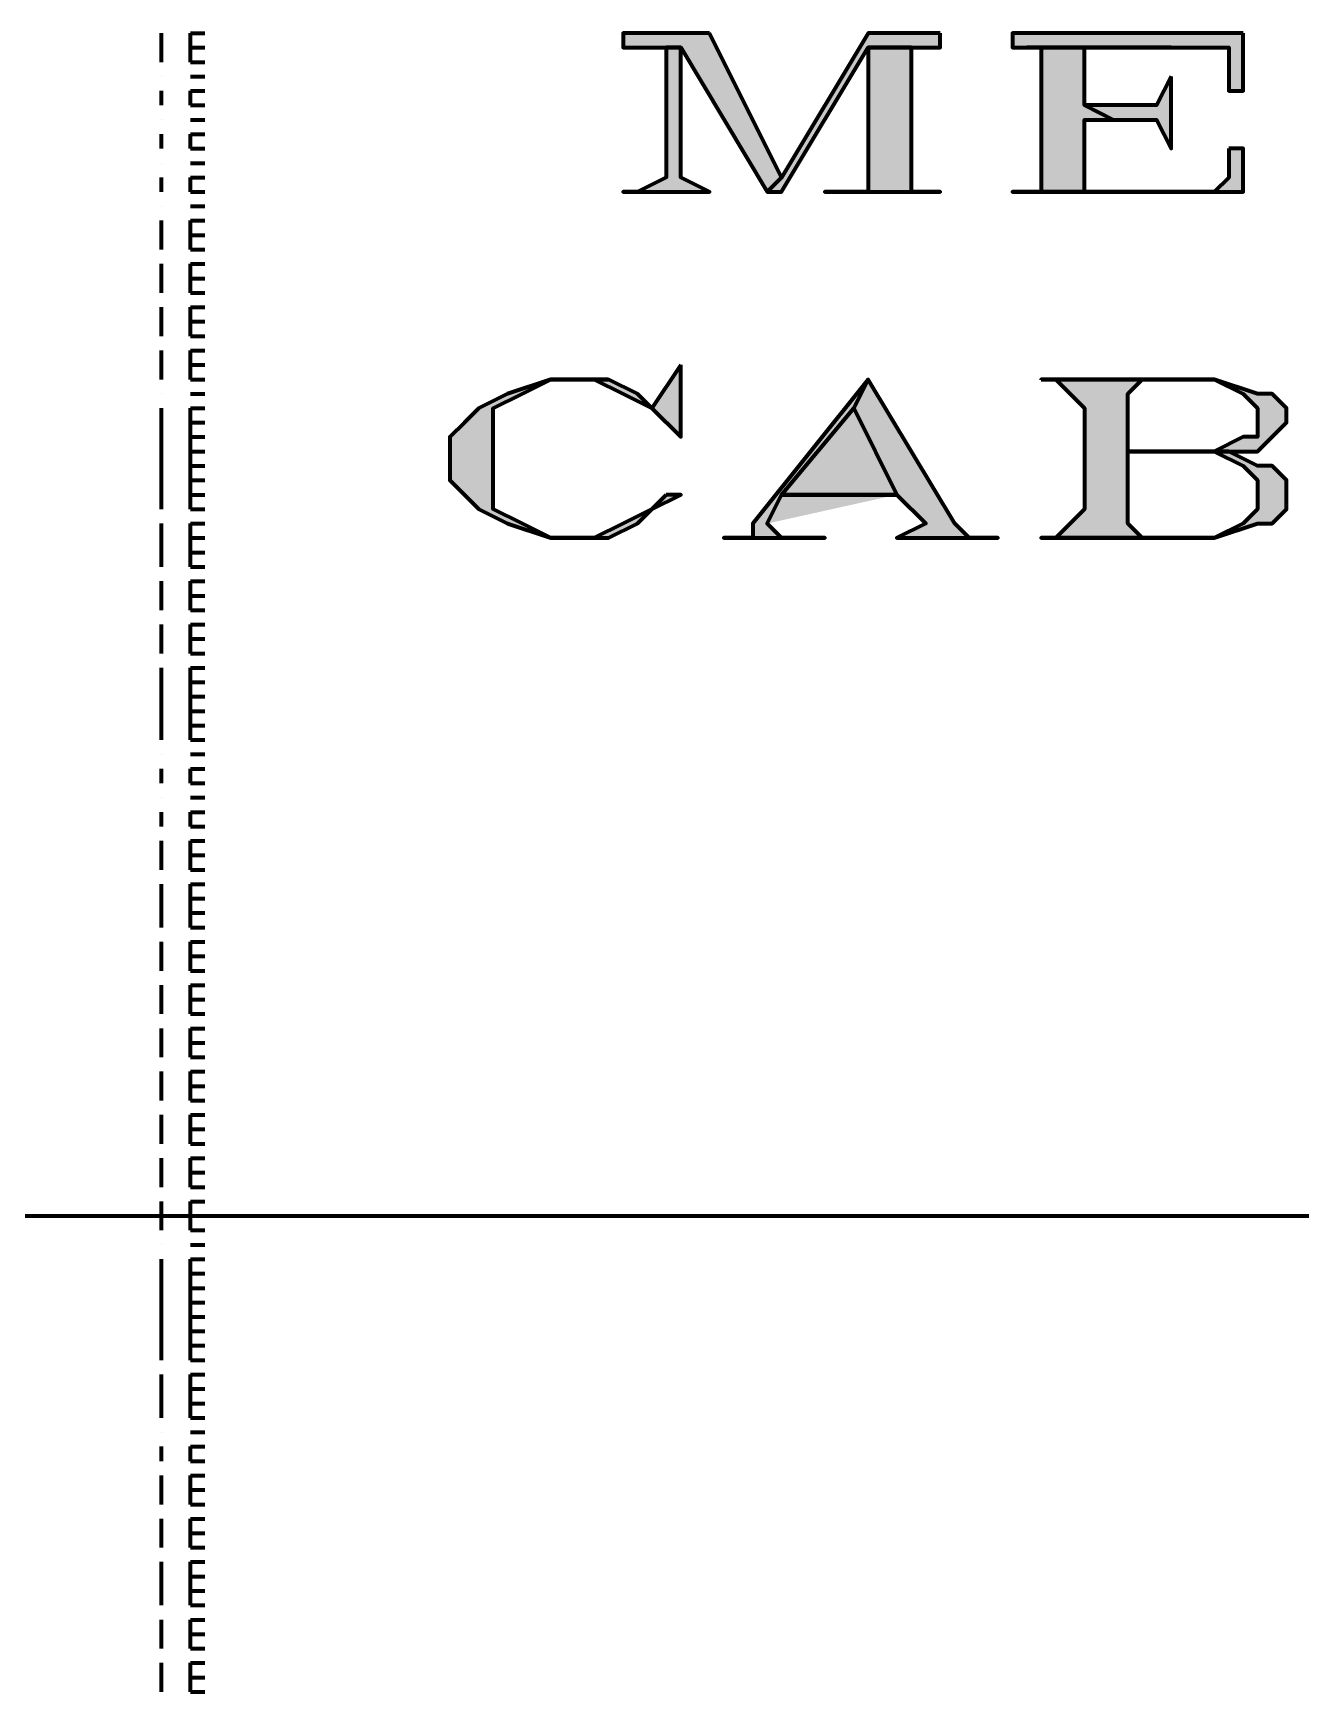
# Model space of a CAD drawing. Header units: inches. Extents: x 16 to 776, y 37 to 575.
# Drawn here: x 613.35 to 628, y 373.17 to 392.33 of the extents above; entities that cross this region are included whole.
import ezdxf

# ---------------------------------------------------------------- set-up
doc = ezdxf.new("R2010")
doc.units = ezdxf.units.IN
doc.header["$MEASUREMENT"] = 0
doc.layers.add('H', color=7, linetype='CONTINUOUS', lineweight=100)
doc.layers.add('P', color=250, linetype='CONTINUOUS', lineweight=100)

msp = doc.modelspace()

# ---------------------------------------------------------------- hatches: boundary and pattern name
at = {"layer": 'H', "linetype": 'Continuous'}
for points in [[(621.167, 392.333), (620.167, 392.333), (620.167, 392.167), (620.333, 392.167), (620.667, 392.167), (620.833, 392.167), (621.833, 390.5), (622, 390.667)], [(620.667, 392.167), (620.667, 390.667), (620.333, 390.5), (620.167, 390.5), (621.167, 390.5), (620.833, 390.667), (620.833, 392.167)], [(623.833, 392.333), (623, 392.333), (622, 390.667), (621.833, 390.5), (622, 390.5), (623, 392.167), (623.5, 392.167), (623.833, 392.167)], [(623.5, 392.167), (623, 392.167), (623, 390.667), (623, 390.5), (622.667, 390.5), (622.5, 390.5), (623.833, 390.5), (623.5, 390.5), (623.5, 390.667), (623.5, 392)], [(627.333, 392.333), (624.667, 392.333), (624.667, 392.167), (624.833, 392.167), (626.5, 392.167), (627, 392.167), (627.167, 392.167), (627.167, 392), (627.167, 391.667), (627.333, 391.667)], [(624.833, 392.167), (625, 392.167), (625, 392), (625, 390.667), (625, 390.5), (624.833, 390.5), (625.833, 390.5), (625.5, 390.5), (625.5, 390.667), (625.5, 391.333), (625.833, 391.333), (625.5, 391.5), (625.5, 392), (625.5, 392.167), (625.833, 392.167), (626.5, 392.167)], [(626.5, 391.833), (626.333, 391.5), (625.833, 391.5), (625.5, 391.5), (625.833, 391.333), (626.333, 391.333), (626.5, 391)], [(627.167, 391), (627.167, 390.667), (627, 390.5), (626.5, 390.5), (625.833, 390.5), (624.833, 390.5), (624.667, 390.5), (627.333, 390.5), (627.333, 391)], [(620, 388.333), (619.333, 388.333), (618.833, 388.167), (618.5, 388), (618.333, 387.833), (618.167, 387.667), (618.167, 387.167), (618.333, 387), (618.5, 386.833), (618.833, 386.667), (619.333, 386.5), (619, 386.667), (618.667, 386.833), (618.667, 387.167), (618.667, 387.667), (618.667, 388), (619, 388.167), (619.333, 388.333), (619.833, 388.333)], [(620, 388.333), (619.833, 388.333), (620.167, 388.167), (620.5, 388), (620.333, 388.167)], [(620.833, 388.5), (620.5, 388), (620.833, 387.667)], [(625, 388.333), (625.167, 388.333), (627, 388.333), (627.333, 388.167), (627.5, 388), (627.5, 387.667), (627.333, 387.667), (627, 387.5), (626, 387.5), (627.167, 387.5), (627.5, 387.5), (627.667, 387.667), (627.833, 387.833), (627.833, 388), (627.667, 388.167), (627.5, 388.167), (627, 388.333)], [(625.167, 388.333), (625.333, 388.167), (625.5, 388), (625.5, 386.833), (625.333, 386.667), (625.167, 386.5), (626.167, 386.5), (626, 386.667), (626, 386.833), (626, 387.5), (627, 387.5), (627.167, 387.5), (626, 387.5), (626, 388), (626, 388.167), (626.167, 388.333), (627, 388.333)], [(627.167, 387.5), (627, 387.5), (627.333, 387.333), (627.5, 387.167), (627.5, 386.833), (627.333, 386.667), (627, 386.5), (626.167, 386.5), (625.167, 386.5), (625, 386.5), (627, 386.5), (627.5, 386.667), (627.667, 386.667), (627.833, 386.833), (627.833, 387.167), (627.667, 387.333), (627.5, 387.333)], [(620.667, 387), (620.5, 386.833), (620.167, 386.667), (619.833, 386.5), (619.333, 386.5), (620, 386.5), (620.333, 386.667), (620.5, 386.833), (620.833, 387)]]:
    msp.add_hatch(color=0, dxfattribs=at).paths.add_polyline_path(points)
h = msp.add_hatch(color=0, dxfattribs=at)
edge = h.paths.add_edge_path()
edge.add_line((623, 388.333), (621.667, 386.667))
edge.add_line((621.667, 386.667), (621.667, 386.5))
edge.add_line((621.667, 386.5), (621.333, 386.5))
edge.add_line((621.333, 386.5), (622.5, 386.5))
edge.add_line((622.5, 386.5), (622, 386.5))
edge.add_line((622, 386.5), (621.833, 386.667))
edge.add_line((621.833, 386.667), (623.333, 387))
edge.add_line((623.333, 387), (622, 387))
edge.add_line((622, 387), (622.833, 388))
h = msp.add_hatch(color=0, dxfattribs=at)
edge = h.paths.add_edge_path()
edge.add_line((623, 388.333), (622.833, 388))
edge.add_line((622.833, 388), (622, 387))
edge.add_line((622, 387), (623.333, 387))
edge.add_line((623.333, 387), (623.667, 386.667))
edge.add_line((623.667, 386.667), (623.333, 386.5))
edge.add_line((623.333, 386.5), (624.5, 386.5))
edge.add_line((624.5, 386.5), (624.167, 386.5))
edge.add_line((624.167, 386.5), (624, 386.667))

# ---------------------------------------------------------------- linework, layer by layer
at = {"layer": 'P', "color": 0, "linetype": 'Continuous'}
for points in [[(614.833, 392.167), (614.833, 392.333)], [(614.833, 392.333), (614.833, 392.333)], [(614.833, 392.333), (614.833, 392.333)], [(614.833, 392.333), (614.833, 392.333)], [(614.833, 392), (614.833, 392.167)], [(614.833, 392.167), (614.833, 392.167)], [(615.167, 392.167), (615.167, 392.333)], [(615.167, 392.333), (615.333, 392.333)], [(615.167, 392.333), (615.333, 392.333)], [(615.167, 392.333), (615.333, 392.333)], [(615.167, 392), (615.167, 392.167)], [(615.167, 392.167), (615.333, 392.167)], [(621.167, 392.333), (620.167, 392.333), (620.167, 392.167), (620.333, 392.167), (620.667, 392.167), (620.833, 392.167), (621.833, 390.5), (622, 390.667), (621.167, 392.333)], [(620.667, 392.167), (620.667, 390.667), (620.333, 390.5), (620.167, 390.5), (620.167, 390.5), (621.167, 390.5), (621.167, 390.5), (621.167, 390.5), (620.833, 390.667), (620.833, 392.167), (620.667, 392.167)], [(623.833, 392.333), (623, 392.333), (622, 390.667), (621.833, 390.5), (622, 390.5), (623, 392.167), (623.5, 392.167), (623.833, 392.167), (623.833, 392.167), (623.833, 392.333)], [(623.5, 392.167), (623, 392.167), (623, 390.667), (623, 390.5), (622.667, 390.5), (622.5, 390.5), (622.5, 390.5), (623.833, 390.5), (623.833, 390.5), (623.833, 390.5), (623.5, 390.5), (623.5, 390.667), (623.5, 392), (623.5, 392.167)], [(627.333, 392.333), (624.667, 392.333), (624.667, 392.167), (624.833, 392.167), (626.5, 392.167), (627, 392.167), (627.167, 392.167), (627.167, 392), (627.167, 391.667), (627.333, 391.667), (627.333, 392.333)], [(624.833, 392.167), (625, 392.167), (625, 392), (625, 390.667), (625, 390.5), (624.833, 390.5), (625.833, 390.5), (625.5, 390.5), (625.5, 390.667), (625.5, 391.333), (625.833, 391.333), (625.5, 391.5), (625.5, 392), (625.5, 392.167), (625.833, 392.167), (626.5, 392.167), (624.833, 392.167)], [(614.833, 392), (614.833, 392)], [(614.833, 392), (614.833, 392)], [(614.833, 392), (614.833, 392)], [(615.167, 392), (615.333, 392)], [(615.167, 392), (615.167, 392)], [(615.167, 392), (615.333, 392)], [(614.833, 391.833), (614.833, 391.833)], [(614.833, 391.833), (614.833, 391.833)], [(615.167, 391.833), (615.333, 391.833)], [(615.167, 391.833), (615.333, 391.833)], [(626.5, 391.833), (626.333, 391.5), (626.333, 391.5), (625.833, 391.5), (625.5, 391.5), (625.833, 391.333), (626.333, 391.333), (626.333, 391.333), (626.5, 391), (626.5, 391.833)], [(614.833, 391.5), (614.833, 391.667)], [(614.833, 391.667), (614.833, 391.667)], [(615.167, 391.5), (615.167, 391.667)], [(615.167, 391.667), (615.333, 391.667)], [(614.833, 391.5), (614.833, 391.5)], [(614.833, 391.5), (614.833, 391.5)], [(614.833, 391.5), (614.833, 391.5)], [(615.167, 391.5), (615.333, 391.5)], [(615.167, 391.5), (615.167, 391.5)], [(615.167, 391.5), (615.333, 391.5)], [(614.833, 391.333), (614.833, 391.333)], [(614.833, 391.333), (614.833, 391.333)], [(615.167, 391.333), (615.333, 391.333)], [(615.167, 391.333), (615.333, 391.333)], [(614.833, 391), (614.833, 391.167)], [(614.833, 391.167), (614.833, 391.167)], [(615.167, 391), (615.167, 391.167)], [(615.167, 391.167), (615.333, 391.167)], [(614.833, 391), (614.833, 391)], [(614.833, 391), (614.833, 391)], [(614.833, 391), (614.833, 391)], [(614.833, 390.833), (614.833, 390.833)], [(614.833, 390.833), (614.833, 390.833)], [(615.167, 391), (615.333, 391)], [(615.167, 391), (615.167, 391)], [(615.167, 391), (615.333, 391)], [(615.167, 390.833), (615.333, 390.833)], [(615.167, 390.833), (615.333, 390.833)], [(627.167, 391), (627.167, 390.667), (627.167, 390.667), (627, 390.5), (626.5, 390.5), (625.833, 390.5), (624.833, 390.5), (624.667, 390.5), (624.667, 390.5), (627.333, 390.5), (627.333, 391), (627.167, 391)], [(614.833, 390.5), (614.833, 390.667)], [(614.833, 390.667), (614.833, 390.667)], [(614.833, 390.667), (614.833, 390.667)], [(614.833, 390.667), (614.833, 390.667)], [(615.167, 390.5), (615.167, 390.667)], [(615.167, 390.667), (615.333, 390.667)], [(615.167, 390.667), (615.167, 390.667)], [(615.167, 390.667), (615.333, 390.667)], [(614.833, 390.5), (614.833, 390.5)], [(615.167, 390.5), (615.333, 390.5)], [(614.833, 390.333), (614.833, 390.333)], [(614.833, 390.333), (614.833, 390.333)], [(615.167, 390.333), (615.333, 390.333)], [(615.167, 390.333), (615.333, 390.333)], [(614.833, 390), (614.833, 390.167)], [(614.833, 390.167), (614.833, 390.167)], [(614.833, 390.167), (614.833, 390.167)], [(614.833, 390.167), (614.833, 390.167)], [(615.167, 390), (615.167, 390.167)], [(615.167, 390.167), (615.333, 390.167)], [(615.167, 390.167), (615.333, 390.167)], [(615.167, 390.167), (615.333, 390.167)], [(614.833, 389.833), (614.833, 390)], [(614.833, 390), (614.833, 390)], [(615.167, 389.833), (615.167, 390)], [(615.167, 390), (615.333, 390)], [(614.833, 389.833), (614.833, 389.833)], [(614.833, 389.833), (614.833, 389.833)], [(614.833, 389.833), (614.833, 389.833)], [(614.833, 389.5), (614.833, 389.667)], [(614.833, 389.667), (614.833, 389.667)], [(615.167, 389.833), (615.333, 389.833)], [(615.167, 389.833), (615.167, 389.833)], [(615.167, 389.833), (615.333, 389.833)], [(615.167, 389.5), (615.167, 389.667)], [(615.167, 389.667), (615.333, 389.667)], [(614.833, 389.333), (614.833, 389.5)], [(614.833, 389.5), (614.833, 389.5)], [(615.167, 389.333), (615.167, 389.5)], [(615.167, 389.5), (615.333, 389.5)], [(614.833, 389.333), (614.833, 389.333)], [(614.833, 389.333), (614.833, 389.333)], [(614.833, 389.333), (614.833, 389.333)], [(615.167, 389.333), (615.333, 389.333)], [(615.167, 389.333), (615.167, 389.333)], [(615.167, 389.333), (615.333, 389.333)], [(614.833, 389), (614.833, 389.167)], [(614.833, 389.167), (614.833, 389.167)], [(615.167, 389), (615.167, 389.167)], [(615.167, 389.167), (615.333, 389.167)], [(614.833, 388.833), (614.833, 389)], [(614.833, 389), (614.833, 389)], [(614.833, 389), (614.833, 389)], [(614.833, 389), (614.833, 389)], [(615.167, 388.833), (615.167, 389)], [(615.167, 389), (615.333, 389)], [(615.167, 389), (615.167, 389)], [(615.167, 389), (615.333, 389)], [(614.833, 388.833), (614.833, 388.833)], [(615.167, 388.833), (615.333, 388.833)], [(614.833, 388.5), (614.833, 388.667)], [(614.833, 388.667), (614.833, 388.667)], [(615.167, 388.5), (615.167, 388.667)], [(615.167, 388.667), (615.333, 388.667)], [(614.833, 388.333), (614.833, 388.5)], [(614.833, 388.5), (614.833, 388.5)], [(614.833, 388.5), (614.833, 388.5)], [(614.833, 388.5), (614.833, 388.5)], [(614.833, 388.333), (614.833, 388.333)], [(615.167, 388.333), (615.167, 388.5)], [(615.167, 388.5), (615.333, 388.5)], [(615.167, 388.5), (615.167, 388.5)], [(615.167, 388.5), (615.333, 388.5)], [(615.167, 388.333), (615.333, 388.333)], [(620, 388.333), (619.333, 388.333), (618.833, 388.167), (618.5, 388), (618.333, 387.833), (618.167, 387.667), (618.167, 387.167), (618.333, 387), (618.5, 386.833), (618.833, 386.667), (619.333, 386.5), (619.333, 386.5), (619, 386.667), (618.667, 386.833), (618.667, 387.167), (618.667, 387.667), (618.667, 388), (619, 388.167), (619.333, 388.333), (619.833, 388.333), (620, 388.333)], [(620, 388.333), (619.833, 388.333), (620.167, 388.167), (620.5, 388), (620.5, 388), (620.333, 388.167), (620, 388.333)], [(620.833, 388.5), (620.5, 388), (620.5, 388), (620.833, 387.667), (620.833, 388.5)], [(623, 388.333), (623, 388.333), (621.667, 386.667), (621.667, 386.5), (621.333, 386.5), (621.333, 386.5), (622.5, 386.5), (622.5, 386.5), (622, 386.5), (621.833, 386.667), (622, 387), (623.333, 387), (622, 387), (622.833, 388), (623, 388.333)], [(623, 388.333), (622.833, 388), (623.333, 387), (622, 387), (623.333, 387), (623.667, 386.667), (623.667, 386.667), (623.333, 386.5), (623.333, 386.5), (623.333, 386.5), (624.5, 386.5), (624.5, 386.5), (624.167, 386.5), (624, 386.667), (623, 388.333)], [(625, 388.333), (625, 388.333), (625.167, 388.333), (627, 388.333), (627.333, 388.167), (627.5, 388), (627.5, 387.667), (627.333, 387.667), (627, 387.5), (626, 387.5), (627.167, 387.5), (627.5, 387.5), (627.667, 387.667), (627.833, 387.833), (627.833, 388), (627.667, 388.167), (627.5, 388.167), (627, 388.333), (625, 388.333)], [(625.167, 388.333), (625.333, 388.167), (625.5, 388), (625.5, 386.833), (625.333, 386.667), (625.167, 386.5), (626.167, 386.5), (626, 386.667), (626, 386.833), (626, 387.5), (627, 387.5), (627.167, 387.5), (626, 387.5), (626, 388), (626, 388.167), (626.167, 388.333), (627, 388.333), (625.167, 388.333)], [(614.833, 388.167), (614.833, 388.167)], [(614.833, 388.167), (614.833, 388.167)], [(615.167, 388.167), (615.333, 388.167)], [(615.167, 388.167), (615.333, 388.167)], [(614.833, 387.833), (614.833, 388)], [(614.833, 388), (614.833, 388)], [(614.833, 388), (614.833, 388)], [(614.833, 388), (614.833, 388)], [(615.167, 387.833), (615.167, 388)], [(615.167, 388), (615.333, 388)], [(615.167, 388), (615.167, 388)], [(615.167, 388), (615.333, 388)], [(614.833, 387.667), (614.833, 387.833)], [(614.833, 387.833), (614.833, 387.833)], [(615.167, 387.667), (615.167, 387.833)], [(615.167, 387.833), (615.333, 387.833)], [(614.833, 387.5), (614.833, 387.667)], [(614.833, 387.667), (614.833, 387.667)], [(614.833, 387.667), (614.833, 387.667)], [(615.167, 387.5), (615.167, 387.667)], [(615.167, 387.667), (615.333, 387.667)], [(615.167, 387.667), (615.333, 387.667)], [(614.833, 387.333), (614.833, 387.5)], [(614.833, 387.5), (614.833, 387.5)], [(615.167, 387.333), (615.167, 387.5)], [(615.167, 387.5), (615.333, 387.5)], [(627.167, 387.5), (627, 387.5), (627.333, 387.333), (627.5, 387.167), (627.5, 386.833), (627.333, 386.667), (627, 386.5), (626.167, 386.5), (625.167, 386.5), (625, 386.5), (625, 386.5), (627, 386.5), (627.5, 386.667), (627.667, 386.667), (627.833, 386.833), (627.833, 387.167), (627.667, 387.333), (627.5, 387.333), (627.167, 387.5)], [(614.833, 387.167), (614.833, 387.333)], [(614.833, 387.333), (614.833, 387.333)], [(615.167, 387.167), (615.167, 387.333)], [(615.167, 387.333), (615.333, 387.333)], [(614.833, 387), (614.833, 387.167)], [(614.833, 387.167), (614.833, 387.167)], [(614.833, 387.167), (614.833, 387.167)], [(614.833, 386.833), (614.833, 387)], [(614.833, 387), (614.833, 387)], [(615.167, 387), (615.167, 387.167)], [(615.167, 387.167), (615.333, 387.167)], [(615.167, 387.167), (615.333, 387.167)], [(615.167, 386.833), (615.167, 387)], [(615.167, 387), (615.333, 387)], [(620.667, 387), (620.5, 386.833), (620.167, 386.667), (619.833, 386.5), (619.333, 386.5), (619.333, 386.5), (620, 386.5), (620.333, 386.667), (620.5, 386.833), (620.833, 387), (620.667, 387)], [(614.833, 386.833), (614.833, 386.833)], [(614.833, 386.833), (614.833, 386.833)], [(614.833, 386.833), (614.833, 386.833)], [(615.167, 386.833), (615.333, 386.833)], [(615.167, 386.833), (615.167, 386.833)], [(615.167, 386.833), (615.333, 386.833)], [(614.833, 386.5), (614.833, 386.667)], [(614.833, 386.667), (614.833, 386.667)], [(615.167, 386.5), (615.167, 386.667)], [(615.167, 386.667), (615.333, 386.667)], [(614.833, 386.333), (614.833, 386.5)], [(614.833, 386.5), (614.833, 386.5)], [(615.167, 386.333), (615.167, 386.5)], [(615.167, 386.5), (615.333, 386.5)], [(614.833, 386.167), (614.833, 386.333)], [(614.833, 386.333), (614.833, 386.333)], [(614.833, 386.333), (614.833, 386.333)], [(614.833, 386.333), (614.833, 386.333)], [(615.167, 386.167), (615.167, 386.333)], [(615.167, 386.333), (615.333, 386.333)], [(615.167, 386.333), (615.167, 386.333)], [(615.167, 386.333), (615.333, 386.333)], [(614.833, 386.167), (614.833, 386.167)], [(615.167, 386.167), (615.333, 386.167)], [(614.833, 385.833), (614.833, 386)], [(614.833, 386), (614.833, 386)], [(614.833, 386), (614.833, 386)], [(614.833, 386), (614.833, 386)], [(614.833, 385.667), (614.833, 385.833)], [(614.833, 385.833), (614.833, 385.833)], [(615.167, 385.833), (615.167, 386)], [(615.167, 386), (615.333, 386)], [(615.167, 386), (615.167, 386)], [(615.167, 386), (615.333, 386)], [(615.167, 385.667), (615.167, 385.833)], [(615.167, 385.833), (615.333, 385.833)], [(614.833, 385.667), (614.833, 385.667)], [(615.167, 385.667), (615.333, 385.667)], [(614.833, 385.333), (614.833, 385.5)], [(614.833, 385.5), (614.833, 385.5)], [(614.833, 385.5), (614.833, 385.5)], [(614.833, 385.5), (614.833, 385.5)], [(615.167, 385.333), (615.167, 385.5)], [(615.167, 385.5), (615.333, 385.5)], [(615.167, 385.5), (615.167, 385.5)], [(615.167, 385.5), (615.333, 385.5)], [(614.833, 385.167), (614.833, 385.333)], [(614.833, 385.333), (614.833, 385.333)], [(615.167, 385.167), (615.167, 385.333)], [(615.167, 385.333), (615.333, 385.333)], [(614.833, 385.167), (614.833, 385.167)], [(615.167, 385.167), (615.333, 385.167)], [(614.833, 384.833), (614.833, 385)], [(614.833, 385), (614.833, 385)], [(614.833, 385), (614.833, 385)], [(614.833, 385), (614.833, 385)], [(615.167, 384.833), (615.167, 385)], [(615.167, 385), (615.333, 385)], [(615.167, 385), (615.167, 385)], [(615.167, 385), (615.333, 385)], [(614.833, 384.667), (614.833, 384.833)], [(614.833, 384.833), (614.833, 384.833)], [(615.167, 384.667), (615.167, 384.833)], [(615.167, 384.833), (615.333, 384.833)], [(614.833, 384.5), (614.833, 384.667)], [(614.833, 384.667), (614.833, 384.667)], [(614.833, 384.667), (614.833, 384.667)], [(614.833, 384.333), (614.833, 384.5)], [(614.833, 384.5), (614.833, 384.5)], [(615.167, 384.5), (615.167, 384.667)], [(615.167, 384.667), (615.333, 384.667)], [(615.167, 384.667), (615.333, 384.667)], [(615.167, 384.333), (615.167, 384.5)], [(615.167, 384.5), (615.333, 384.5)], [(614.833, 384.167), (614.833, 384.333)], [(614.833, 384.333), (614.833, 384.333)], [(615.167, 384.167), (615.167, 384.333)], [(615.167, 384.333), (615.333, 384.333)], [(614.833, 384.167), (614.833, 384.167)], [(614.833, 384.167), (614.833, 384.167)], [(614.833, 384.167), (614.833, 384.167)], [(615.167, 384.167), (615.333, 384.167)], [(615.167, 384.167), (615.167, 384.167)], [(615.167, 384.167), (615.333, 384.167)], [(614.833, 384), (614.833, 384)], [(614.833, 384), (614.833, 384)], [(615.167, 384), (615.333, 384)], [(615.167, 384), (615.333, 384)], [(614.833, 383.667), (614.833, 383.833)], [(614.833, 383.833), (614.833, 383.833)], [(614.833, 383.833), (614.833, 383.833)], [(614.833, 383.833), (614.833, 383.833)], [(615.167, 383.667), (615.167, 383.833)], [(615.167, 383.833), (615.333, 383.833)], [(615.167, 383.833), (615.167, 383.833)], [(615.167, 383.833), (615.333, 383.833)], [(614.833, 383.667), (614.833, 383.667)], [(615.167, 383.667), (615.333, 383.667)], [(614.833, 383.5), (614.833, 383.5)], [(614.833, 383.5), (614.833, 383.5)], [(615.167, 383.5), (615.333, 383.5)], [(615.167, 383.5), (615.333, 383.5)], [(614.833, 383.167), (614.833, 383.333)], [(614.833, 383.333), (614.833, 383.333)], [(614.833, 383.333), (614.833, 383.333)], [(614.833, 383.333), (614.833, 383.333)], [(614.833, 383.167), (614.833, 383.167)], [(615.167, 383.167), (615.167, 383.333)], [(615.167, 383.333), (615.333, 383.333)], [(615.167, 383.333), (615.167, 383.333)], [(615.167, 383.333), (615.333, 383.333)], [(615.167, 383.167), (615.333, 383.167)], [(614.833, 382.833), (614.833, 383)], [(614.833, 383), (614.833, 383)], [(614.833, 383), (614.833, 383)], [(614.833, 383), (614.833, 383)], [(615.167, 382.833), (615.167, 383)], [(615.167, 383), (615.333, 383)], [(615.167, 383), (615.333, 383)], [(615.167, 383), (615.333, 383)], [(614.833, 382.667), (614.833, 382.833)], [(614.833, 382.833), (614.833, 382.833)], [(615.167, 382.667), (615.167, 382.833)], [(615.167, 382.833), (615.333, 382.833)], [(614.833, 382.667), (614.833, 382.667)], [(615.167, 382.667), (615.333, 382.667)], [(614.833, 382.333), (614.833, 382.5)], [(614.833, 382.5), (614.833, 382.5)], [(614.833, 382.5), (614.833, 382.5)], [(614.833, 382.5), (614.833, 382.5)], [(615.167, 382.333), (615.167, 382.5)], [(615.167, 382.5), (615.333, 382.5)], [(615.167, 382.5), (615.333, 382.5)], [(615.167, 382.5), (615.333, 382.5)], [(614.833, 382.167), (614.833, 382.333)], [(614.833, 382.333), (614.833, 382.333)], [(615.167, 382.167), (615.167, 382.333)], [(615.167, 382.333), (615.333, 382.333)], [(614.833, 382), (614.833, 382.167)], [(614.833, 382.167), (614.833, 382.167)], [(614.833, 382), (614.833, 382)], [(614.833, 382), (614.833, 382)], [(614.833, 382), (614.833, 382)], [(615.167, 382), (615.167, 382.167)], [(615.167, 382.167), (615.333, 382.167)], [(615.167, 382), (615.333, 382)], [(615.167, 382), (615.167, 382)], [(615.167, 382), (615.333, 382)], [(614.833, 381.667), (614.833, 381.833)], [(614.833, 381.833), (614.833, 381.833)], [(615.167, 381.667), (615.167, 381.833)], [(615.167, 381.833), (615.333, 381.833)], [(614.833, 381.5), (614.833, 381.667)], [(614.833, 381.667), (614.833, 381.667)], [(614.833, 381.667), (614.833, 381.667)], [(614.833, 381.667), (614.833, 381.667)], [(615.167, 381.5), (615.167, 381.667)], [(615.167, 381.667), (615.333, 381.667)], [(615.167, 381.667), (615.167, 381.667)], [(615.167, 381.667), (615.333, 381.667)], [(614.833, 381.5), (614.833, 381.5)], [(615.167, 381.5), (615.333, 381.5)], [(614.833, 381.167), (614.833, 381.333)], [(614.833, 381.333), (614.833, 381.333)], [(615.167, 381.167), (615.167, 381.333)], [(615.167, 381.333), (615.333, 381.333)], [(614.833, 381), (614.833, 381.167)], [(614.833, 381.167), (614.833, 381.167)], [(614.833, 381.167), (614.833, 381.167)], [(614.833, 381.167), (614.833, 381.167)], [(615.167, 381), (615.167, 381.167)], [(615.167, 381.167), (615.333, 381.167)], [(615.167, 381.167), (615.167, 381.167)], [(615.167, 381.167), (615.333, 381.167)], [(614.833, 381), (614.833, 381)], [(615.167, 381), (615.333, 381)], [(614.833, 380.667), (614.833, 380.833)], [(614.833, 380.833), (614.833, 380.833)], [(614.833, 380.833), (614.833, 380.833)], [(614.833, 380.833), (614.833, 380.833)], [(614.833, 380.5), (614.833, 380.667)], [(614.833, 380.667), (614.833, 380.667)], [(615.167, 380.667), (615.167, 380.833)], [(615.167, 380.833), (615.333, 380.833)], [(615.167, 380.833), (615.167, 380.833)], [(615.167, 380.833), (615.333, 380.833)], [(615.167, 380.5), (615.167, 380.667)], [(615.167, 380.667), (615.333, 380.667)], [(614.833, 380.5), (614.833, 380.5)], [(615.167, 380.5), (615.333, 380.5)], [(614.833, 380.167), (614.833, 380.333)], [(614.833, 380.333), (614.833, 380.333)], [(614.833, 380.333), (614.833, 380.333)], [(614.833, 380.333), (614.833, 380.333)], [(615.167, 380.167), (615.167, 380.333)], [(615.167, 380.333), (615.333, 380.333)], [(615.167, 380.333), (615.333, 380.333)], [(615.167, 380.333), (615.333, 380.333)], [(614.833, 380), (614.833, 380.167)], [(614.833, 380.167), (614.833, 380.167)], [(615.167, 380), (615.167, 380.167)], [(615.167, 380.167), (615.333, 380.167)], [(614.833, 380), (614.833, 380)], [(614.833, 380), (614.833, 380)], [(614.833, 380), (614.833, 380)], [(615.167, 380), (615.333, 380)], [(615.167, 380), (615.167, 380)], [(615.167, 380), (615.333, 380)], [(614.833, 379.667), (614.833, 379.833)], [(614.833, 379.833), (614.833, 379.833)], [(615.167, 379.667), (615.167, 379.833)], [(615.167, 379.833), (615.333, 379.833)], [(614.833, 379.5), (614.833, 379.667)], [(614.833, 379.667), (614.833, 379.667)], [(615.167, 379.5), (615.167, 379.667)], [(615.167, 379.667), (615.333, 379.667)], [(614.833, 379.5), (614.833, 379.5)], [(614.833, 379.5), (614.833, 379.5)], [(614.833, 379.5), (614.833, 379.5)], [(614.833, 379.167), (614.833, 379.333)], [(614.833, 379.333), (614.833, 379.333)], [(615.167, 379.5), (615.333, 379.5)], [(615.167, 379.5), (615.167, 379.5)], [(615.167, 379.5), (615.333, 379.5)], [(615.167, 379.167), (615.167, 379.333)], [(615.167, 379.333), (615.333, 379.333)], [(614.833, 379), (614.833, 379.167)], [(614.833, 379.167), (614.833, 379.167)], [(615.167, 379), (615.167, 379.167)], [(615.167, 379.167), (615.333, 379.167)], [(614.833, 379), (614.833, 379)], [(614.833, 379), (614.833, 379)], [(614.833, 379), (614.833, 379)], [(615.167, 379), (615.333, 379)], [(615.167, 379), (615.167, 379)], [(615.167, 379), (615.333, 379)], [(614.833, 378.667), (614.833, 378.833)], [(614.833, 378.833), (614.833, 378.833)], [(615.167, 378.667), (615.167, 378.833)], [(615.167, 378.833), (615.333, 378.833)], [(600.167, 378.667), (638.667, 378.667)], [(614.833, 378.5), (614.833, 378.667)], [(614.833, 378.667), (614.833, 378.667)], [(614.833, 378.667), (614.833, 378.667)], [(614.833, 378.667), (614.833, 378.667)], [(615.167, 378.5), (615.167, 378.667)], [(615.167, 378.667), (615.333, 378.667)], [(615.167, 378.667), (615.167, 378.667)], [(615.167, 378.667), (615.333, 378.667)], [(614.833, 378.5), (614.833, 378.5)], [(615.167, 378.5), (615.333, 378.5)], [(614.833, 378.333), (614.833, 378.333)], [(614.833, 378.333), (614.833, 378.333)], [(614.833, 378), (614.833, 378.167)], [(614.833, 378.167), (614.833, 378.167)], [(614.833, 378.167), (614.833, 378.167)], [(614.833, 378.167), (614.833, 378.167)], [(615.167, 378.333), (615.333, 378.333)], [(615.167, 378.333), (615.333, 378.333)], [(615.167, 378), (615.167, 378.167)], [(615.167, 378.167), (615.333, 378.167)], [(615.167, 378.167), (615.333, 378.167)], [(615.167, 378.167), (615.333, 378.167)], [(614.833, 377.833), (614.833, 378)], [(614.833, 378), (614.833, 378)], [(615.167, 377.833), (615.167, 378)], [(615.167, 378), (615.333, 378)], [(614.833, 377.667), (614.833, 377.833)], [(614.833, 377.833), (614.833, 377.833)], [(614.833, 377.833), (614.833, 377.833)], [(615.167, 377.667), (615.167, 377.833)], [(615.167, 377.833), (615.333, 377.833)], [(615.167, 377.833), (615.333, 377.833)], [(614.833, 377.5), (614.833, 377.667)], [(614.833, 377.667), (614.833, 377.667)], [(615.167, 377.5), (615.167, 377.667)], [(615.167, 377.667), (615.333, 377.667)], [(614.833, 377.333), (614.833, 377.5)], [(614.833, 377.5), (614.833, 377.5)], [(615.167, 377.333), (615.167, 377.5)], [(615.167, 377.5), (615.333, 377.5)], [(614.833, 377.167), (614.833, 377.333)], [(614.833, 377.333), (614.833, 377.333)], [(614.833, 377.333), (614.833, 377.333)], [(615.167, 377.167), (615.167, 377.333)], [(615.167, 377.333), (615.333, 377.333)], [(615.167, 377.333), (615.333, 377.333)], [(614.833, 377), (614.833, 377.167)], [(614.833, 377.167), (614.833, 377.167)], [(615.167, 377), (615.167, 377.167)], [(615.167, 377.167), (615.333, 377.167)], [(614.833, 377), (614.833, 377)], [(614.833, 377), (614.833, 377)], [(614.833, 377), (614.833, 377)], [(614.833, 376.667), (614.833, 376.833)], [(614.833, 376.833), (614.833, 376.833)], [(615.167, 377), (615.333, 377)], [(615.167, 377), (615.167, 377)], [(615.167, 377), (615.333, 377)], [(615.167, 376.667), (615.167, 376.833)], [(615.167, 376.833), (615.333, 376.833)], [(614.833, 376.5), (614.833, 376.667)], [(614.833, 376.667), (614.833, 376.667)], [(615.167, 376.5), (615.167, 376.667)], [(615.167, 376.667), (615.333, 376.667)], [(614.833, 376.333), (614.833, 376.5)], [(614.833, 376.5), (614.833, 376.5)], [(614.833, 376.5), (614.833, 376.5)], [(614.833, 376.5), (614.833, 376.5)], [(615.167, 376.333), (615.167, 376.5)], [(615.167, 376.5), (615.333, 376.5)], [(615.167, 376.5), (615.167, 376.5)], [(615.167, 376.5), (615.333, 376.5)], [(614.833, 376.333), (614.833, 376.333)], [(615.167, 376.333), (615.333, 376.333)], [(614.833, 376.167), (614.833, 376.167)], [(614.833, 376.167), (614.833, 376.167)], [(615.167, 376.167), (615.333, 376.167)], [(615.167, 376.167), (615.333, 376.167)], [(614.833, 375.833), (614.833, 376)], [(614.833, 376), (614.833, 376)], [(614.833, 376), (614.833, 376)], [(614.833, 376), (614.833, 376)], [(615.167, 375.833), (615.167, 376)], [(615.167, 376), (615.333, 376)], [(615.167, 376), (615.167, 376)], [(615.167, 376), (615.333, 376)], [(614.833, 375.833), (614.833, 375.833)], [(615.167, 375.833), (615.333, 375.833)], [(614.833, 375.5), (614.833, 375.667)], [(614.833, 375.667), (614.833, 375.667)], [(614.833, 375.667), (614.833, 375.667)], [(614.833, 375.667), (614.833, 375.667)], [(614.833, 375.333), (614.833, 375.5)], [(614.833, 375.5), (614.833, 375.5)], [(615.167, 375.5), (615.167, 375.667)], [(615.167, 375.667), (615.333, 375.667)], [(615.167, 375.667), (615.333, 375.667)], [(615.167, 375.667), (615.333, 375.667)], [(615.167, 375.333), (615.167, 375.5)], [(615.167, 375.5), (615.333, 375.5)], [(614.833, 375.333), (614.833, 375.333)], [(615.167, 375.333), (615.333, 375.333)], [(614.833, 375), (614.833, 375.167)], [(614.833, 375.167), (614.833, 375.167)], [(614.833, 375.167), (614.833, 375.167)], [(614.833, 375.167), (614.833, 375.167)], [(615.167, 375), (615.167, 375.167)], [(615.167, 375.167), (615.333, 375.167)], [(615.167, 375.167), (615.333, 375.167)], [(615.167, 375.167), (615.333, 375.167)], [(614.833, 374.833), (614.833, 375)], [(614.833, 375), (614.833, 375)], [(615.167, 374.833), (615.167, 375)], [(615.167, 375), (615.333, 375)], [(614.833, 374.833), (614.833, 374.833)], [(614.833, 374.833), (614.833, 374.833)], [(614.833, 374.833), (614.833, 374.833)], [(615.167, 374.833), (615.333, 374.833)], [(615.167, 374.833), (615.333, 374.833)], [(615.167, 374.833), (615.333, 374.833)], [(614.833, 374.5), (614.833, 374.667)], [(614.833, 374.667), (614.833, 374.667)], [(615.167, 374.5), (615.167, 374.667)], [(615.167, 374.667), (615.333, 374.667)], [(614.833, 374.333), (614.833, 374.5)], [(614.833, 374.5), (614.833, 374.5)], [(614.833, 374.167), (614.833, 374.333)], [(614.833, 374.333), (614.833, 374.333)], [(614.833, 374.333), (614.833, 374.333)], [(614.833, 374.333), (614.833, 374.333)], [(615.167, 374.333), (615.167, 374.5)], [(615.167, 374.5), (615.333, 374.5)], [(615.167, 374.167), (615.167, 374.333)], [(615.167, 374.333), (615.333, 374.333)], [(615.167, 374.333), (615.167, 374.333)], [(615.167, 374.333), (615.333, 374.333)], [(614.833, 374.167), (614.833, 374.167)], [(615.167, 374.167), (615.333, 374.167)], [(614.833, 373.833), (614.833, 374)], [(614.833, 374), (614.833, 374)], [(614.833, 374), (614.833, 374)], [(614.833, 374), (614.833, 374)], [(615.167, 373.833), (615.167, 374)], [(615.167, 374), (615.333, 374)], [(615.167, 374), (615.167, 374)], [(615.167, 374), (615.333, 374)], [(614.833, 373.667), (614.833, 373.833)], [(614.833, 373.833), (614.833, 373.833)], [(615.167, 373.667), (615.167, 373.833)], [(615.167, 373.833), (615.333, 373.833)], [(614.833, 373.667), (614.833, 373.667)], [(615.167, 373.667), (615.333, 373.667)], [(614.833, 373.333), (614.833, 373.5)], [(614.833, 373.5), (614.833, 373.5)], [(614.833, 373.5), (614.833, 373.5)], [(614.833, 373.5), (614.833, 373.5)], [(615.167, 373.333), (615.167, 373.5)], [(615.167, 373.5), (615.333, 373.5)], [(615.167, 373.5), (615.167, 373.5)], [(615.167, 373.5), (615.333, 373.5)], [(614.833, 373.167), (614.833, 373.333)], [(614.833, 373.333), (614.833, 373.333)], [(615.167, 373.167), (615.167, 373.333)], [(615.167, 373.333), (615.333, 373.333)], [(614.833, 373.167), (614.833, 373.167)], [(615.167, 373.167), (615.333, 373.167)]]:
    msp.add_lwpolyline(points, dxfattribs=at)

doc.saveas('drawing.dxf')
